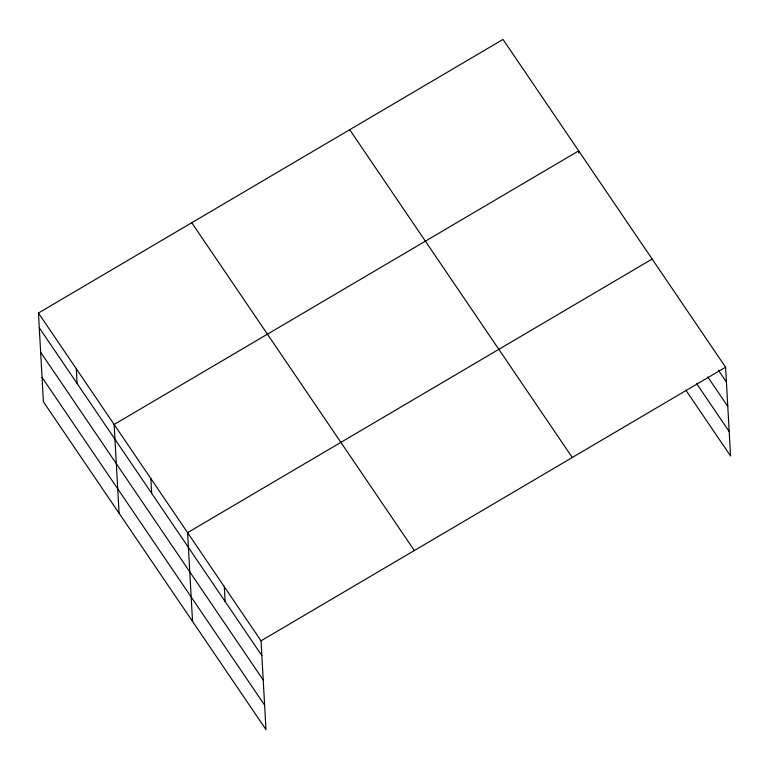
<?xml version="1.0" encoding="UTF-8"?>
<svg xmlns="http://www.w3.org/2000/svg" width="769" height="769" viewBox="0 0 769 769"><rect width="100%" height="100%" fill="white"/><g stroke="black" fill="none" stroke-linecap="round" stroke-linejoin="round"><path stroke-width="1.15" d="M38.45 313.021L261.027 640.827L265.987 729.579L43.41 401.783L38.45 313.021L503.013 39.421L725.59 367.217L730.55 455.979L685.813 390.085M652.141 259.047L187.578 532.657L192.538 621.41M261.027 640.827L725.59 367.217M718.4 370.187L726.417 381.982M707.749 376.897L727.782 406.397M696.464 383.366L729.185 431.553M349.703 129.711L572.28 457.507M191.75 222.731L414.337 550.537M39.277 327.786L261.854 655.592M40.642 352.212L263.219 680.007M42.045 377.368L264.623 705.163M578.817 153.137L578.682 150.868L114.129 424.478L119.089 513.231M224.308 586.737L225.125 601.502M150.849 478.568L151.676 493.333M76.285 368.755L77.111 383.52"/></g></svg>
